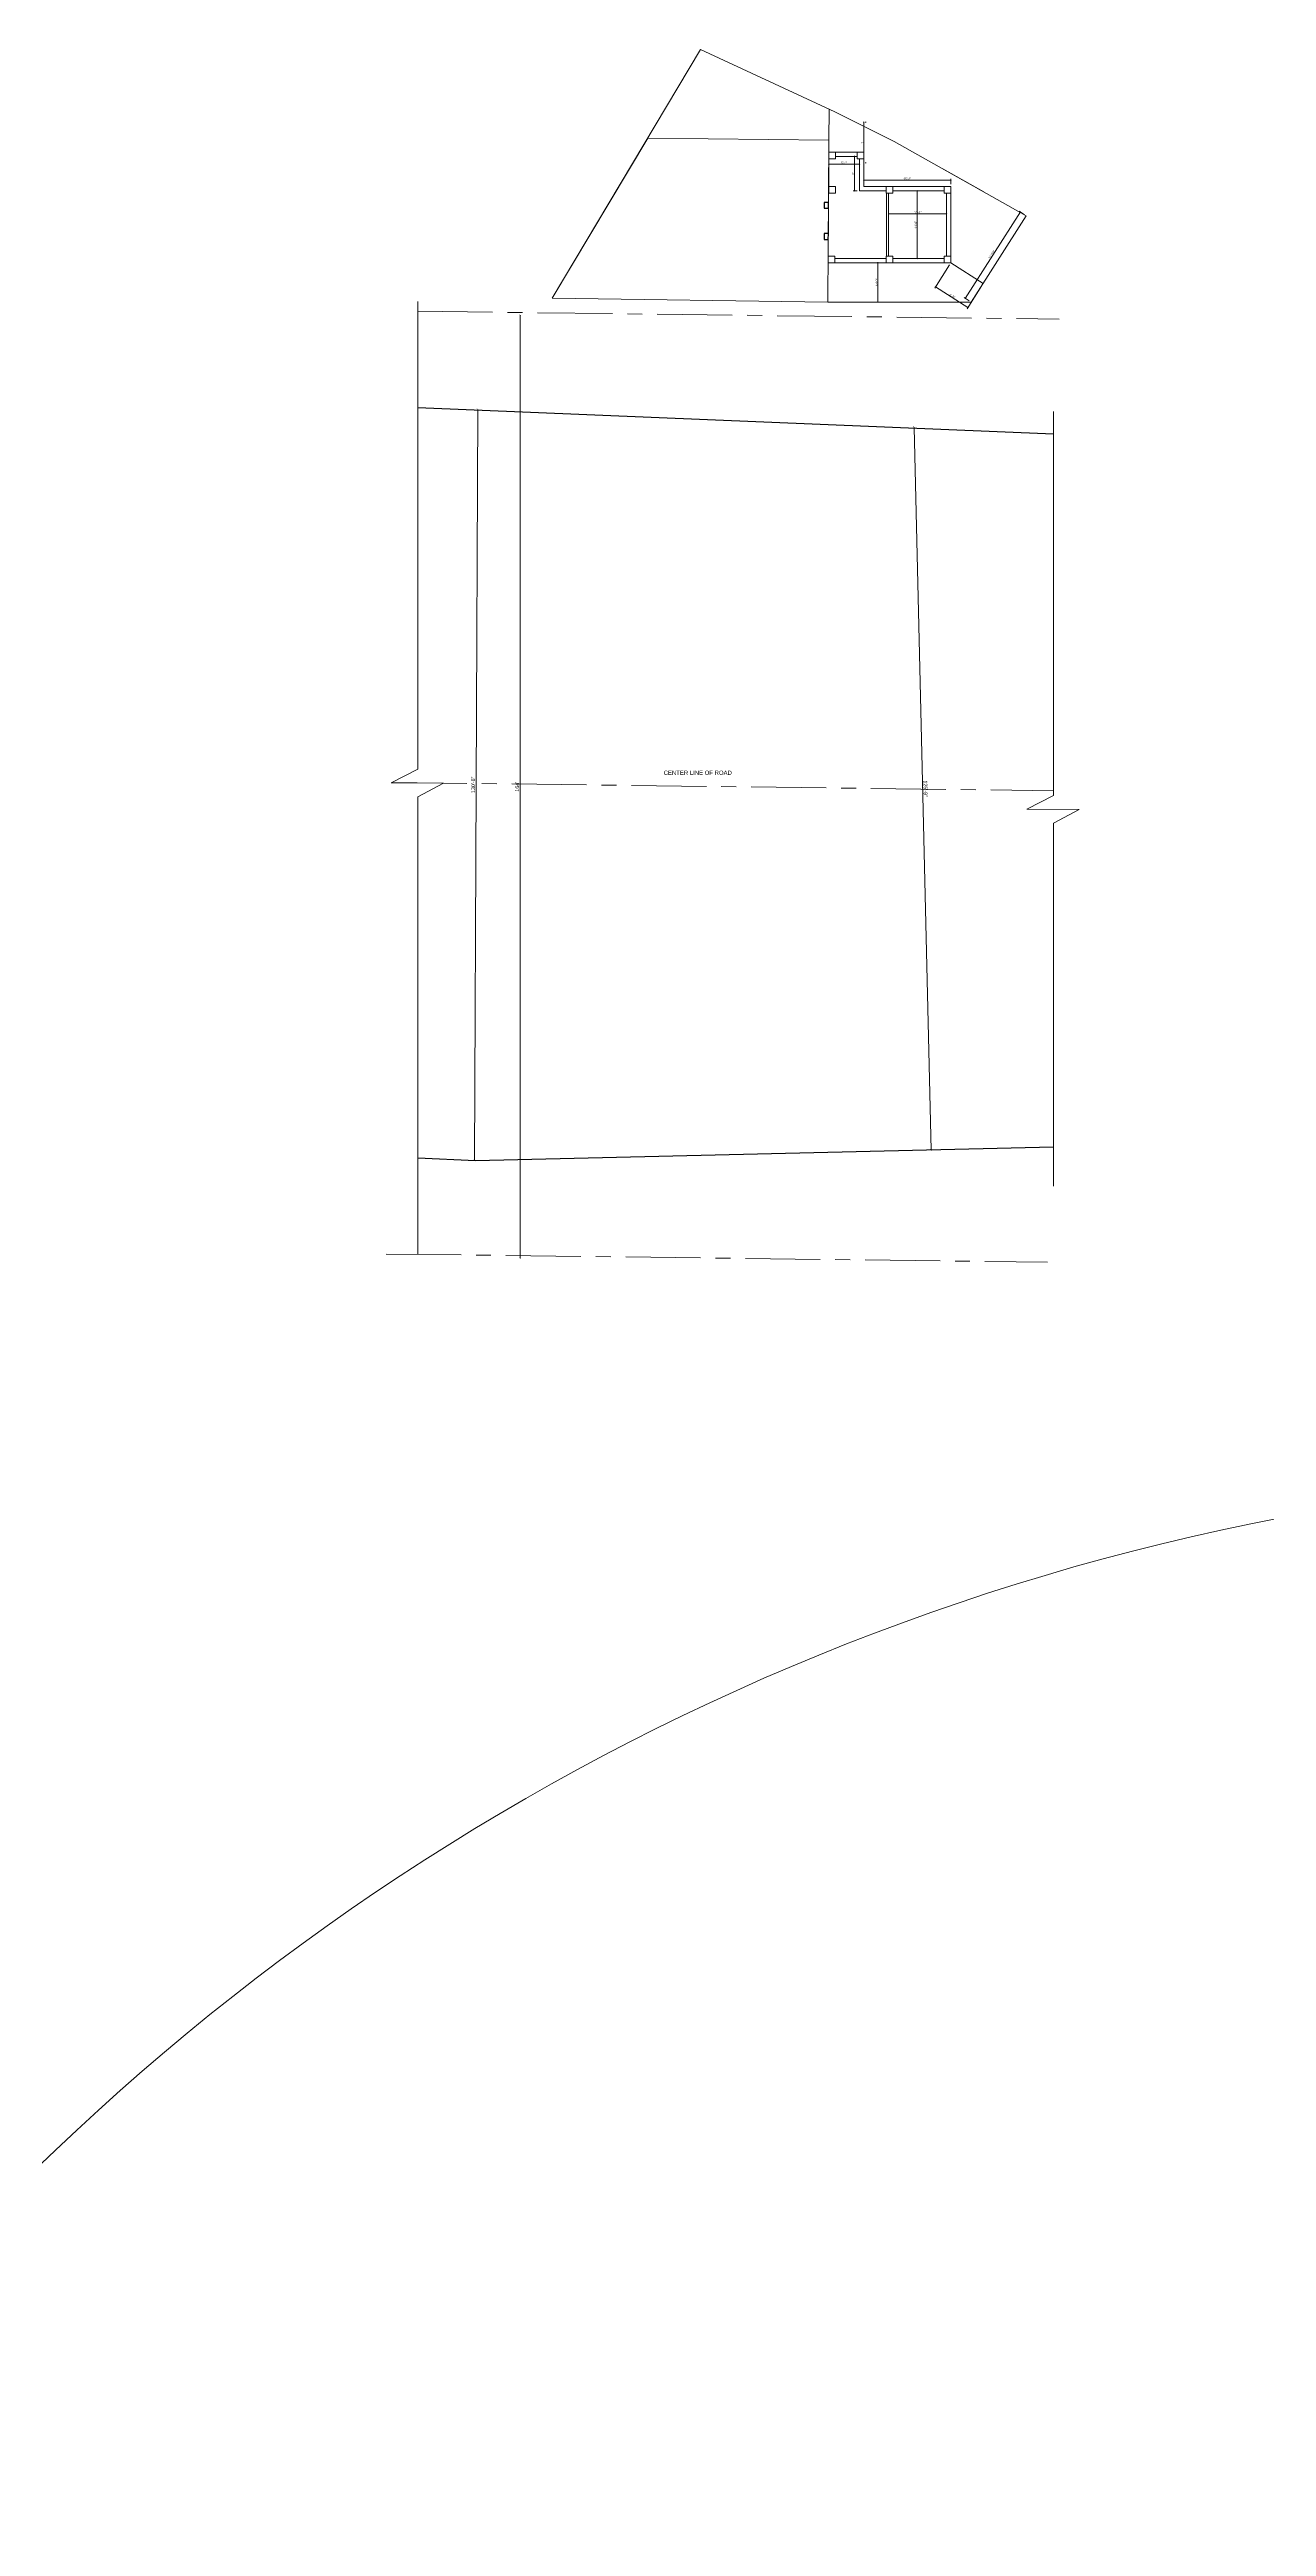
# Model space of a CAD drawing. Header units: inches. Extents: x 4069 to 91030, y -7803 to 12535.
# Drawn here: x 76118 to 78659, y 220 to 5389 of the extents above; entities that cross this region are included whole.
import ezdxf

# ---------------------------------------------------------------- set-up
doc = ezdxf.new("R2010")
doc.units = ezdxf.units.IN
doc.header["$LTSCALE"] = 5
doc.header["$MEASUREMENT"] = 0
doc.linetypes.add('CENTER', pattern=[2, 1.25, -0.25, 0.25, -0.25])
doc.layers.add('A-WALL', color=7, linetype='Continuous', lineweight=9)
doc.layers.add('DOOR', color=62, linetype='Continuous', lineweight=0)
for name, color, linetype in [('DIM', 5, 'Continuous'), ('TEXT', 6, 'Continuous'), ('WALL', 7, 'Continuous')]:
    doc.layers.add(name, color=color, linetype=linetype)
doc.layers.add('dim line', color=7, linetype='Continuous', lineweight=15, true_color=0xfab2b2)
doc.styles.get("Standard").update_dxf_attribs({"font": 'arial.ttf'})
doc.styles.add('tt', font='stylu.ttf', dxfattribs={"height": 8})
doc.dimstyles.new('Copy(2) of STANDARD', dxfattribs={"dimtxt": 2, "dimasz": 4, "dimexe": 0, "dimexo": 0, "dimgap": 2, "dimtad": 1, "dimdec": 0, "dimzin": 0, "dimdsep": 46, "dimlunit": 3, "dimtxsty": 'tt', "dimblk": 'ARCHTICK', "dimcen": 0.0505, "dimse1": 1, "dimse2": 1, "dimclrd": 5, "dimclre": 5, "dimclrt": 7, "dimadec": 1, "dimazin": 0, "dimtm": 1e-09, "dimtfac": 1, "dimtdec": 0, "dimtofl": 0, "dimtmove": 1, "dimatfit": 3, "dimfxl": 1, "dimtolj": 2, "dimtzin": 0, "dimlwd": 13, "dimarcsym": 0})
doc.dimstyles.new('Standard$0', dxfattribs={"dimtxt": 6, "dimasz": 4, "dimexe": 3, "dimexo": 6, "dimgap": 3, "dimtad": 1, "dimdec": 1, "dimzin": 0, "dimdsep": 46, "dimlunit": 4, "dimtxsty": 'Standard', "dimcen": 0.09, "dimclrd": 6, "dimclre": 6, "dimclrt": 7, "dimadec": 0, "dimazin": 0, "dimtfac": 1, "dimtdec": 1, "dimtix": 1, "dimtofl": 0, "dimtmove": 1, "dimatfit": 3, "dimfxl": 1, "dimtolj": 1, "dimtzin": 0, "dimlwd": 18, "dimlwe": 18, "dimarcsym": 0})

# ---------------------------------------------------------------- blocks, each defined once
blk = doc.blocks.new('_ArchTick')
at = {"color": 0, "linetype": 'ByBlock', "const_width": 0.15}
blk.add_lwpolyline([(-0.5, -0.5), (0.5, 0.5)], dxfattribs=at)
blk = doc.blocks.new('*D1926')
at = {"layer": 'Defpoints', "color": 0, "ltscale": 5, "transparency": 16777216}
for p in [(77556.5, 4834.4), (77100.8, 2866.6), (77532.3, 2866.6)]:
    blk.add_point(p, dxfattribs=at)
at = {"layer": 'DIM', "color": 5, "lineweight": 13, "ltscale": 5, "transparency": 16777216}
blk.add_line((77100.8, 4834.4), (77100.8, 2866.6), dxfattribs=at)
at = {"layer": 'DIM', "color": 5, "lineweight": 13, "ltscale": 5, "transparency": 16777216, "xscale": 4, "yscale": 4, "zscale": 4}
for p, rotation in [((77100.8, 4834.4), 90), ((77100.8, 2866.6), 270)]:
    blk.add_blockref('_ArchTick', p, dxfattribs=dict(at, rotation=rotation))
at = {"layer": 'DIM', "color": 7, "ltscale": 5, "transparency": 16777216, "insert": (77094.6, 3850.5), "char_height": 8, "attachment_point": 5, "rotation": 90, "style": 'tt'}
blk.add_mtext("\\A2;164'", dxfattribs=at)
blk = doc.blocks.new('*D1925')
at = {"layer": 'Defpoints', "color": 0, "ltscale": 5, "transparency": 16777216}
for p in [(76983.7, 4637.8, -33.3), (76977.1, 3071.4, 1.5), (77005.6, 3071.2)]:
    blk.add_point(p, dxfattribs=at)
at = {"layer": 'DIM', "color": 5, "lineweight": 13, "ltscale": 5, "transparency": 16777216}
blk.add_line((77012.2, 4637.7), (77005.6, 3071.2), dxfattribs=at)
at = {"layer": 'DIM', "color": 5, "lineweight": 13, "ltscale": 5, "transparency": 16777216, "xscale": 4, "yscale": 4, "zscale": 4}
for p, rotation in [((77012.2, 4637.7), 89.75798331016011), ((77005.6, 3071.2), 269.7579833101601)]:
    blk.add_blockref('_ArchTick', p, dxfattribs=dict(at, rotation=rotation))
at = {"layer": 'DIM', "color": 7, "ltscale": 5, "transparency": 16777216, "insert": (77002.7, 3854.5), "char_height": 8, "attachment_point": 5, "rotation": 89.758, "style": 'tt'}
blk.add_mtext('\\A2;130\'-6"', dxfattribs=at)
blk = doc.blocks.new('*D1927')
at = {"layer": 'Defpoints', "color": 0, "ltscale": 5, "transparency": 16777216}
for p in [(77900, 4599.9, -52.5), (77935.1, 3091.6, 1.5), (77958.5, 3092.2)]:
    blk.add_point(p, dxfattribs=at)
at = {"layer": 'DIM', "color": 5, "lineweight": 13, "ltscale": 5, "transparency": 16777216}
blk.add_line((77923.4, 4600.4), (77958.5, 3092.2), dxfattribs=at)
at = {"layer": 'DIM', "color": 5, "lineweight": 13, "ltscale": 5, "transparency": 16777216, "xscale": 4, "yscale": 4, "zscale": 4}
for p, rotation in [((77923.4, 4600.4), 91.33313824719244), ((77958.5, 3092.2), 271.3331382471924)]:
    blk.add_blockref('_ArchTick', p, dxfattribs=dict(at, rotation=rotation))
at = {"layer": 'DIM', "color": 7, "ltscale": 5, "transparency": 16777216, "insert": (77947.1, 3846.4), "char_height": 8, "attachment_point": 5, "rotation": 271.3331, "style": 'tt'}
blk.add_mtext('\\A2;125\'-9"', dxfattribs=at)
blk = doc.blocks.new('oblique')
at = {"color": 0, "lineweight": -2}
blk.add_line((0.25, 0.25), (-0.25, -0.25), dxfattribs=at)
at = {"layer": 'dim line', "lineweight": 9}
for p, q in [((-0.4375, 0), (0.4375, 0)), ((0, 0.4375), (0, -0.4375))]:
    blk.add_line(p, q, dxfattribs=at)
blk = doc.blocks.new('*D1931')
at = {"layer": 'A-WALL', "color": 47, "lineweight": 0, "ltscale": 5, "transparency": 16777216}
for p, q in [((77818.2, 5107.9), (77818.2, 5119.2)), ((77999.9, 5107.9), (77999.9, 5119.2))]:
    blk.add_line(p, q, dxfattribs=at)
at = {"layer": 'A-WALL', "color": 33, "lineweight": 0, "ltscale": 5, "transparency": 16777216}
blk.add_line((77818.2, 5116.2), (77999.9, 5116.2), dxfattribs=at)
at = {"layer": 'Defpoints', "color": 0, "ltscale": 5, "transparency": 16777216}
for p in [(77818.2, 5102.9, -58.2), (77999.9, 5116.2), (77999.9, 5102.9, -58.2)]:
    blk.add_point(p, dxfattribs=at)
at = {"layer": 'A-WALL', "color": 33, "lineweight": 0, "ltscale": 5, "transparency": 16777216, "xscale": 2, "yscale": 2, "zscale": 2, "rotation": 180}
blk.add_blockref('oblique', (77818.2, 5116.2), dxfattribs=at)
at = {"layer": 'A-WALL', "color": 33, "lineweight": 0, "ltscale": 5, "transparency": 16777216, "xscale": 2, "yscale": 2, "zscale": 2}
blk.add_blockref('oblique', (77999.9, 5116.2), dxfattribs=at)
at = {"layer": 'A-WALL', "color": 7, "ltscale": 5, "transparency": 16777216, "insert": (77909.1, 5119), "char_height": 4.5, "attachment_point": 5}
blk.add_mtext('\\A1;15\'-2"', dxfattribs=at)
blk = doc.blocks.new('_OBLIQUE')
at = {"color": 0, "linetype": 'ByBlock'}
blk.add_line((-0.5, -0.5), (0.5, 0.5), dxfattribs=at)
blk = doc.blocks.new('*D1928')
at = {"layer": 'A-WALL', "color": 33, "lineweight": 0, "ltscale": 5, "transparency": 16777216}
blk.add_line((77818.2, 5152.6), (77818.2, 5237.1), dxfattribs=at)
at = {"layer": 'A-WALL', "color": 47, "lineweight": 0, "ltscale": 5, "transparency": 16777216}
for p, q in [((77823.2, 5237.1), (77821.2, 5237.1)), ((77823.2, 5152.6), (77821.2, 5152.6))]:
    blk.add_line(p, q, dxfattribs=at)
at = {"layer": 'Defpoints', "color": 0, "ltscale": 5, "transparency": 16777216}
for p in [(77818.2, 5237.1, -58.2), (77818.2, 5237.1), (77818.2, 5152.6, -58.2)]:
    blk.add_point(p, dxfattribs=at)
at = {"layer": 'A-WALL', "color": 33, "lineweight": 0, "ltscale": 5, "transparency": 16777216, "xscale": 2, "yscale": 2, "zscale": 2}
for p, rotation in [((77818.2, 5237.1), 90), ((77818.2, 5152.6), 270)]:
    blk.add_blockref('oblique', p, dxfattribs=dict(at, rotation=rotation))
at = {"layer": 'A-WALL', "color": 7, "ltscale": 5, "transparency": 16777216, "insert": (77815.5, 5194.8), "char_height": 4.5, "attachment_point": 5, "rotation": 90}
blk.add_mtext("\\A1;7'", dxfattribs=at)
blk = doc.blocks.new('*D1929')
at = {"layer": 'A-WALL', "color": 47, "lineweight": 0, "ltscale": 5, "transparency": 16777216}
for p, q in [((77927.4, 5093.9), (77926.7, 5093.9)), ((77927.4, 4952.9), (77926.7, 4952.9))]:
    blk.add_line(p, q, dxfattribs=at)
at = {"layer": 'A-WALL', "color": 33, "lineweight": 0, "ltscale": 5, "transparency": 16777216}
blk.add_line((77929.7, 5093.9), (77929.7, 4952.9), dxfattribs=at)
at = {"layer": 'Defpoints', "color": 0, "ltscale": 5, "transparency": 16777216}
for p in [(77932.4, 5093.9, -58.2), (77929.7, 4952.9), (77932.4, 4952.9, -58.2)]:
    blk.add_point(p, dxfattribs=at)
at = {"layer": 'A-WALL', "color": 33, "lineweight": 0, "ltscale": 5, "transparency": 16777216, "xscale": 2, "yscale": 2, "zscale": 2}
for p, rotation in [((77929.7, 5093.9), 90), ((77929.7, 4952.9), 270)]:
    blk.add_blockref('oblique', p, dxfattribs=dict(at, rotation=rotation))
at = {"layer": 'A-WALL', "color": 7, "ltscale": 5, "transparency": 16777216, "insert": (77926.9, 5023.4), "char_height": 4.5, "attachment_point": 5, "rotation": 90}
blk.add_mtext('\\A1;11\'-9"', dxfattribs=at)
blk = doc.blocks.new('*D1930')
at = {"layer": 'A-WALL', "color": 47, "lineweight": 0, "ltscale": 5, "transparency": 16777216}
for p, q in [((77870, 5028.4), (77870, 5048.9)), ((77990.9, 5028.4), (77990.9, 5048.9))]:
    blk.add_line(p, q, dxfattribs=at)
at = {"layer": 'A-WALL', "color": 33, "lineweight": 0, "ltscale": 5, "transparency": 16777216}
blk.add_line((77870, 5045.9), (77990.9, 5045.9), dxfattribs=at)
at = {"layer": 'Defpoints', "color": 0, "ltscale": 5, "transparency": 16777216}
for p in [(77870, 5023.4, -58.2), (77990.9, 5045.9), (77990.9, 5023.4, -58.2)]:
    blk.add_point(p, dxfattribs=at)
at = {"layer": 'A-WALL', "color": 33, "lineweight": 0, "ltscale": 5, "transparency": 16777216, "xscale": 2, "yscale": 2, "zscale": 2, "rotation": 180}
blk.add_blockref('oblique', (77870, 5045.9), dxfattribs=at)
at = {"layer": 'A-WALL', "color": 33, "lineweight": 0, "ltscale": 5, "transparency": 16777216, "xscale": 2, "yscale": 2, "zscale": 2}
blk.add_blockref('oblique', (77990.9, 5045.9), dxfattribs=at)
at = {"layer": 'A-WALL', "color": 7, "ltscale": 5, "transparency": 16777216, "insert": (77930.5, 5048.7), "char_height": 4.5, "attachment_point": 5}
blk.add_mtext('\\A1;10\'-1"', dxfattribs=at)
blk = doc.blocks.new('*D1932')
at = {"layer": 'A-WALL', "color": 47, "lineweight": 0, "ltscale": 5, "transparency": 16777216}
for p, q in [((77997.2, 4939.7), (77966.2, 4891)), ((78064.8, 4896.6), (78033.7, 4847.9))]:
    blk.add_line(p, q, dxfattribs=at)
at = {"layer": 'A-WALL', "color": 33, "lineweight": 0, "ltscale": 5, "transparency": 16777216}
blk.add_line((77967.8, 4893.5), (78035.3, 4850.4), dxfattribs=at)
at = {"layer": 'Defpoints', "color": 0, "ltscale": 5, "transparency": 16777216}
for p in [(77999.9, 4943.9, -58.2), (78067.5, 4900.8, -58.2), (78035.3, 4850.4)]:
    blk.add_point(p, dxfattribs=at)
at = {"layer": 'A-WALL', "color": 33, "lineweight": 0, "ltscale": 5, "transparency": 16777216, "xscale": 2, "yscale": 2, "zscale": 2}
for p, rotation in [((77967.8, 4893.5), 147.4840471670188), ((78035.3, 4850.4), 327.4840471670188)]:
    blk.add_blockref('oblique', p, dxfattribs=dict(at, rotation=rotation))
at = {"layer": 'A-WALL', "color": 7, "ltscale": 5, "transparency": 16777216, "insert": (78003, 4874.3), "char_height": 4.5, "attachment_point": 5, "rotation": 327.484}
blk.add_mtext('\\A1;6\'-8"', dxfattribs=at)
blk = doc.blocks.new('*D1933')
at = {"layer": 'A-WALL', "color": 47, "lineweight": 0, "ltscale": 5, "transparency": 16777216}
for p, q in [((77859.8, 4943.9), (77844.8, 4943.9)), ((77859.8, 4861.6), (77844.8, 4861.6))]:
    blk.add_line(p, q, dxfattribs=at)
at = {"layer": 'A-WALL', "color": 33, "lineweight": 0, "ltscale": 5, "transparency": 16777216}
blk.add_line((77847.8, 4943.9), (77847.8, 4861.6), dxfattribs=at)
at = {"layer": 'Defpoints', "color": 0, "ltscale": 5, "transparency": 16777216}
for p in [(77864.8, 4943.9, -58.2), (77847.8, 4861.6), (77864.8, 4861.6, -58.2)]:
    blk.add_point(p, dxfattribs=at)
at = {"layer": 'A-WALL', "color": 33, "lineweight": 0, "ltscale": 5, "transparency": 16777216, "xscale": 2, "yscale": 2, "zscale": 2}
for p, rotation in [((77847.8, 4943.9), 90), ((77847.8, 4861.6), 270)]:
    blk.add_blockref('oblique', p, dxfattribs=dict(at, rotation=rotation))
at = {"layer": 'A-WALL', "color": 7, "ltscale": 5, "transparency": 16777216, "insert": (77845, 4902.8), "char_height": 4.5, "attachment_point": 5, "rotation": 90}
blk.add_mtext('\\A1;6\'-10"', dxfattribs=at)
blk = doc.blocks.new('*D1934')
at = {"layer": 'A-WALL', "color": 47, "lineweight": 0, "ltscale": 5, "transparency": 16777216}
for p, q in [((77745.3, 5155.9), (77745.3, 5146.5)), ((77809.2, 5155.9), (77809.2, 5146.5))]:
    blk.add_line(p, q, dxfattribs=at)
at = {"layer": 'A-WALL', "color": 33, "lineweight": 0, "ltscale": 5, "transparency": 16777216}
blk.add_line((77809.2, 5149.5), (77745.3, 5149.5), dxfattribs=at)
at = {"layer": 'Defpoints', "color": 0, "ltscale": 5, "transparency": 16777216}
for p in [(77745.3, 5160.9, -58.2), (77745.3, 5149.5), (77809.2, 5160.9, -58.2)]:
    blk.add_point(p, dxfattribs=at)
at = {"layer": 'A-WALL', "color": 33, "lineweight": 0, "ltscale": 5, "transparency": 16777216, "xscale": 2, "yscale": 2, "zscale": 2, "rotation": 180}
blk.add_blockref('oblique', (77745.3, 5149.5), dxfattribs=at)
at = {"layer": 'A-WALL', "color": 33, "lineweight": 0, "ltscale": 5, "transparency": 16777216, "xscale": 2, "yscale": 2, "zscale": 2}
blk.add_blockref('oblique', (77809.2, 5149.5), dxfattribs=at)
at = {"layer": 'A-WALL', "color": 7, "ltscale": 5, "transparency": 16777216, "insert": (77777.3, 5152.3), "char_height": 4.5, "attachment_point": 5}
blk.add_mtext('\\A1;5\'-4"', dxfattribs=at)
blk = doc.blocks.new('*D1935')
at = {"layer": 'A-WALL', "color": 47, "lineweight": 0, "ltscale": 5, "transparency": 16777216}
for p, q in [((77799.2, 5165.9), (77795.7, 5165.9)), ((77804.2, 5093.9), (77795.7, 5093.9))]:
    blk.add_line(p, q, dxfattribs=at)
at = {"layer": 'A-WALL', "color": 33, "lineweight": 0, "ltscale": 5, "transparency": 16777216}
blk.add_line((77798.7, 5165.9), (77798.7, 5093.9), dxfattribs=at)
at = {"layer": 'Defpoints', "color": 0, "ltscale": 5, "transparency": 16777216}
for p in [(77804.2, 5165.9, -58.2), (77798.7, 5093.9), (77809.2, 5093.9, -58.2)]:
    blk.add_point(p, dxfattribs=at)
at = {"layer": 'A-WALL', "color": 33, "lineweight": 0, "ltscale": 5, "transparency": 16777216, "xscale": 2, "yscale": 2, "zscale": 2}
for p, rotation in [((77798.7, 5165.9), 90), ((77798.7, 5093.9), 270)]:
    blk.add_blockref('oblique', p, dxfattribs=dict(at, rotation=rotation))
at = {"layer": 'A-WALL', "color": 7, "ltscale": 5, "transparency": 16777216, "insert": (77795.9, 5129.9), "char_height": 4.5, "attachment_point": 5, "rotation": 90}
blk.add_mtext("\\A1;6'", dxfattribs=at)
blk = doc.blocks.new('*D1936')
at = {"layer": 'A-WALL', "color": 33, "lineweight": 0, "ltscale": 5, "transparency": 16777216}
blk.add_line((78030.1, 4869.5), (78145.1, 5049.8), dxfattribs=at)
at = {"layer": 'A-WALL', "color": 47, "lineweight": 0, "ltscale": 5, "transparency": 16777216}
for p, q in [((78153.2, 5044.6), (78142.5, 5051.4)), ((78038.2, 4864.3), (78027.6, 4871.1))]:
    blk.add_line(p, q, dxfattribs=at)
at = {"layer": 'Defpoints', "color": 0, "ltscale": 5, "transparency": 16777216}
for p in [(78145.1, 5049.8), (78157.4, 5042, -58.2), (78042.5, 4861.6, -58.2)]:
    blk.add_point(p, dxfattribs=at)
at = {"layer": 'A-WALL', "color": 33, "lineweight": 0, "ltscale": 5, "transparency": 16777216, "xscale": 2, "yscale": 2, "zscale": 2}
for p, rotation in [((78145.1, 5049.8), 57.48404716701929), ((78030.1, 4869.5), 237.4840471670193)]:
    blk.add_blockref('oblique', p, dxfattribs=dict(at, rotation=rotation))
at = {"layer": 'A-WALL', "color": 7, "ltscale": 5, "transparency": 16777216, "insert": (78085.2, 4961.2), "char_height": 4.5, "attachment_point": 5, "rotation": 57.484}
blk.add_mtext('\\A1;17\'-10"', dxfattribs=at)

msp = doc.modelspace()

# ---------------------------------------------------------------- linework, layer by layer
for p, q in [((76887.11, 4641.84, -31.28), (78213.86, 4586.87, -59.12)), ((77007.46, 3070.05, 1.52), (76887.11, 3075.22, 1.52)), ((78213.86, 3098.13, 1.52), (77007.46, 3070.05, 1.52))]:
    msp.add_line(p, q)
at = {"layer": 'A-WALL', "ltscale": 5}
for p, q in [((77745.49, 5199.62, -58.17), (77745.91, 5264.53, -58.17)), ((77744.86, 5102.9, -58.17), (77745.33, 5174.9, -58.17)), ((77745.33, 5174.9, -58.17), (77818.21, 5174.9, -58.17)), ((77818.21, 5174.9, -58.17), (77818.21, 5102.9, -58.17)), ((77745.27, 5165.9, -58.17), (77745.33, 5165.9, -58.17)), ((77759.18, 5165.9, -58.17), (77804.21, 5165.9, -58.17)), ((77809.21, 5160.9, -58.17), (77809.21, 5093.9, -58.17)), ((78069.08, 5091.57, -58.17), (77983.27, 5139.76, -58.17)), ((77744.86, 5097.9, -58.17), (77744.83, 5097.9, -58.17)), ((77809.21, 5093.9, -58.17), (77864.83, 5093.9, -58.17)), ((77818.21, 5102.9, -58.17), (77999.9, 5102.9, -58.17)), ((77865.53, 5088.9, -58.17), (77865.53, 4957.91, -58.17)), ((77870.03, 5088.9, -58.17), (77870.03, 4957.91, -58.17)), ((77878.83, 5093.9, -58.17), (77985.9, 5093.9, -58.17)), ((77990.9, 5088.9, -58.17), (77990.9, 4957.91, -58.17)), ((77999.9, 5102.9, -58.17), (77999.9, 4943.91, -58.17)), ((77999.9, 4943.91, -58.17), (77743.67, 4943.91, -58.17)), ((77864.83, 4952.91, -58.17), (77757.77, 4952.91, -58.17)), ((77985.9, 4952.91, -58.17), (77878.83, 4952.91, -58.17)), ((77999.9, 4943.91, -58.17), (78067.45, 4900.84, -58.17))]:
    msp.add_line(p, q, dxfattribs=at)
at = {"layer": 'A-WALL', "linetype": 'CENTER', "ltscale": 25}
for p, q in [((76887.11, 4842.67), (78225.98, 4826.18)), ((76833.29, 3859.26), (78213.86, 3842.25)), ((76821.17, 2875.33), (78201.74, 2858.32))]:
    msp.add_line(p, q, dxfattribs=at)
at = {"layer": 'A-WALL', "ltscale": 5, "elevation": -58.17}
for points in [[(77477.47, 5388.81), (77167.35, 4870.27), (77743.28, 4861.63), (78042.46, 4861.63), (78157.41, 5041.96), (77881.32, 5197.03), (77757.95, 5258.96)], [(77745.33, 5174.9), (77743.82, 4943.91), (77999.9, 4943.91), (77999.9, 5102.9), (77818.21, 5102.9), (77818.21, 5174.9)], [(77745.33, 5174.9), (77759.33, 5174.9), (77759.33, 5160.9), (77745.33, 5160.9)], [(77804.21, 5174.9), (77818.21, 5174.9), (77818.21, 5160.9), (77804.21, 5160.9)], [(77744.86, 5102.9), (77758.86, 5102.9), (77758.86, 5088.9), (77744.86, 5088.9)], [(77864.83, 5102.9), (77878.83, 5102.9), (77878.83, 5088.9), (77864.83, 5088.9)], [(77985.9, 5102.9), (77999.9, 5102.9), (77999.9, 5088.9), (77985.9, 5088.9)], [(77743.91, 4957.91), (77757.91, 4957.91), (77757.91, 4943.91), (77743.91, 4943.91)], [(77864.83, 4957.91), (77878.83, 4957.91), (77878.83, 4943.91), (77864.83, 4943.91)], [(77985.9, 4957.91), (77999.9, 4957.91), (77999.9, 4943.91), (77985.9, 4943.91)]]:
    msp.add_lwpolyline(points, close=True, dxfattribs=at)
at = {"layer": 'A-WALL', "linetype": 'Continuous', "ltscale": 5}
for points, elevation in [([(76887.11, 4863.14), (76887.11, 3887.27), (76831.52, 3858.34), (76940.78, 3858.09), (76887.11, 3829.48), (76887.11, 2874.52)], -31.28), ([(78213.86, 4633.72), (78213.86, 3832.3), (78158.27, 3803.36), (78267.54, 3803.11), (78213.86, 3774.5), (78213.86, 3017.07)], -59.12)]:
    msp.add_lwpolyline(points, dxfattribs=dict(at, elevation=elevation))
at = {"layer": 'DOOR', "lineweight": 13, "elevation": -58.17}
msp.add_lwpolyline([(77167.35, 4870.27), (77743.28, 4861.63), (77745.49, 5199.62), (77367.01, 5204.12)], close=True, dxfattribs=at)
at = {"layer": 'DOOR', "lineweight": 13}
msp.add_circle((79655.73, -2693.26), 5109.36, dxfattribs=at)
at = {"layer": 'WALL', "color": 2, "linetype": 'ByBlock', "ltscale": 5, "elevation": -58.17}
for points in [[(77735.64, 5069.73), (77735.56, 5057.73), (77744.56, 5057.62), (77744.64, 5069.62)], [(77735.22, 5004.73), (77735.14, 4992.73), (77744.14, 4992.62), (77744.22, 5004.62)]]:
    msp.add_lwpolyline(points, close=True, dxfattribs=at)

# ---------------------------------------------------------------- texts
at = {"layer": 'TEXT', "lineweight": 70, "style": 'tt'}
msp.add_text('CENTER LINE OF ROAD ', height=9, dxfattribs=at).set_placement((77400.45, 3875.06, -58.17))

# ---------------------------------------------------------------- dimensions: what is measured, and where the dimension line sits
at = {"layer": 'A-WALL', "ltscale": 5}
for base, p1, p2, picture, middle in [((77818.21, 5237.07), (77818.21, 5152.62, -58.17), (77818.21, 5237.07, -58.17), '*D1928', (77815.46, 5194.84)), ((77798.72, 5093.9), (77804.21, 5165.9, -58.17), (77809.21, 5093.9, -58.17), '*D1935', (77795.92, 5129.9)), ((77929.73, 4952.91), (77932.36, 5093.9, -58.17), (77932.36, 4952.91, -58.17), '*D1929', (77926.93, 5023.4)), ((77847.85, 4861.63), (77864.83, 4943.91, -58.17), (77864.83, 4861.63, -58.17), '*D1933', (77845.05, 4902.77))]:
    dim = msp.add_linear_dim(base=base, p1=p1, p2=p2, angle=90, dimstyle='Standard$0', override={"dimtxt": 4.5, "dimasz": 2, "dimexo": 5, "dimgap": 0.5, "dimdec": 0, "dimzin": 12, "dimpost": '\\X', "dimblk": 'oblique', "dimcen": 3, "dimclrd": 33, "dimclre": 47, "dimtfac": 0.5, "dimtdec": 0, "dimfxl": 3, "dimlwd": 0, "dimlwe": 0}, dxfattribs=at)
    dim.commit()
    dim.dimension.update_dxf_attribs({"geometry": picture, "text_midpoint": middle})
for base, p1, p2, picture, middle in [((77745.33, 5149.5), (77809.21, 5160.9, -58.17), (77745.33, 5160.9, -58.17), '*D1934', (77777.27, 5152.29)), ((77999.9, 5116.19), (77818.21, 5102.9, -58.17), (77999.9, 5102.9, -58.17), '*D1931', (77909.06, 5118.99)), ((77990.9, 5045.88), (77870.03, 5023.4, -58.17), (77990.9, 5023.4, -58.17), '*D1930', (77930.46, 5048.68))]:
    dim = msp.add_linear_dim(base=base, p1=p1, p2=p2, dimstyle='Standard$0', override={"dimtxt": 4.5, "dimasz": 2, "dimexo": 5, "dimgap": 0.5, "dimdec": 0, "dimzin": 12, "dimpost": '\\X', "dimblk": 'oblique', "dimcen": 3, "dimclrd": 33, "dimclre": 47, "dimtfac": 0.5, "dimtdec": 0, "dimfxl": 3, "dimlwd": 0, "dimlwe": 0}, dxfattribs=at)
    dim.commit()
    dim.dimension.update_dxf_attribs({"geometry": picture, "text_midpoint": middle})
for p1, p2, distance, picture, middle in [((78042.46, 4861.63, -58.17), (78157.41, 5041.96, -58.17), 14.65, '*D1936', (78085.22, 4961.17)), ((77999.9, 4943.91, -58.17), (78067.45, 4900.84, -58.17), -59.77, '*D1932', (78003.05, 4874.33))]:
    dim = msp.add_aligned_dim(p1=p1, p2=p2, distance=distance, dimstyle='Standard$0', override={"dimtxt": 4.5, "dimasz": 2, "dimexo": 5, "dimgap": 0.5, "dimdec": 0, "dimzin": 12, "dimpost": '\\X', "dimblk": 'oblique', "dimcen": 3, "dimclrd": 33, "dimclre": 47, "dimtfac": 0.5, "dimtdec": 0, "dimfxl": 3, "dimlwd": 0, "dimlwe": 0}, dxfattribs=at)
    dim.commit()
    dim.dimension.update_dxf_attribs({"geometry": picture, "text_midpoint": middle})
at = {"layer": 'DIM', "ltscale": 5}
dim = msp.add_linear_dim(base=(77100.79, 2866.57), p1=(77556.55, 4834.42), p2=(77532.3, 2866.57), angle=90, dimstyle='Copy(2) of STANDARD', dxfattribs=at)
dim.commit()
dim.dimension.update_dxf_attribs({"geometry": '*D1926', "text_midpoint": (77094.61, 3850.5)})
for p1, p2, distance, picture, middle in [((76983.71, 4637.84, -33.31), (76977.09, 3071.36, 1.52), 28.53, '*D1925', (77002.75, 3854.5)), ((77899.97, 4599.87, -52.54), (77935.07, 3091.64, 1.52), 23.4, '*D1927', (77947.08, 3846.45))]:
    dim = msp.add_aligned_dim(p1=p1, p2=p2, distance=distance, dimstyle='Copy(2) of STANDARD', dxfattribs=at)
    dim.commit()
    dim.dimension.update_dxf_attribs({"geometry": picture, "text_midpoint": middle})

doc.saveas('drawing.dxf')
